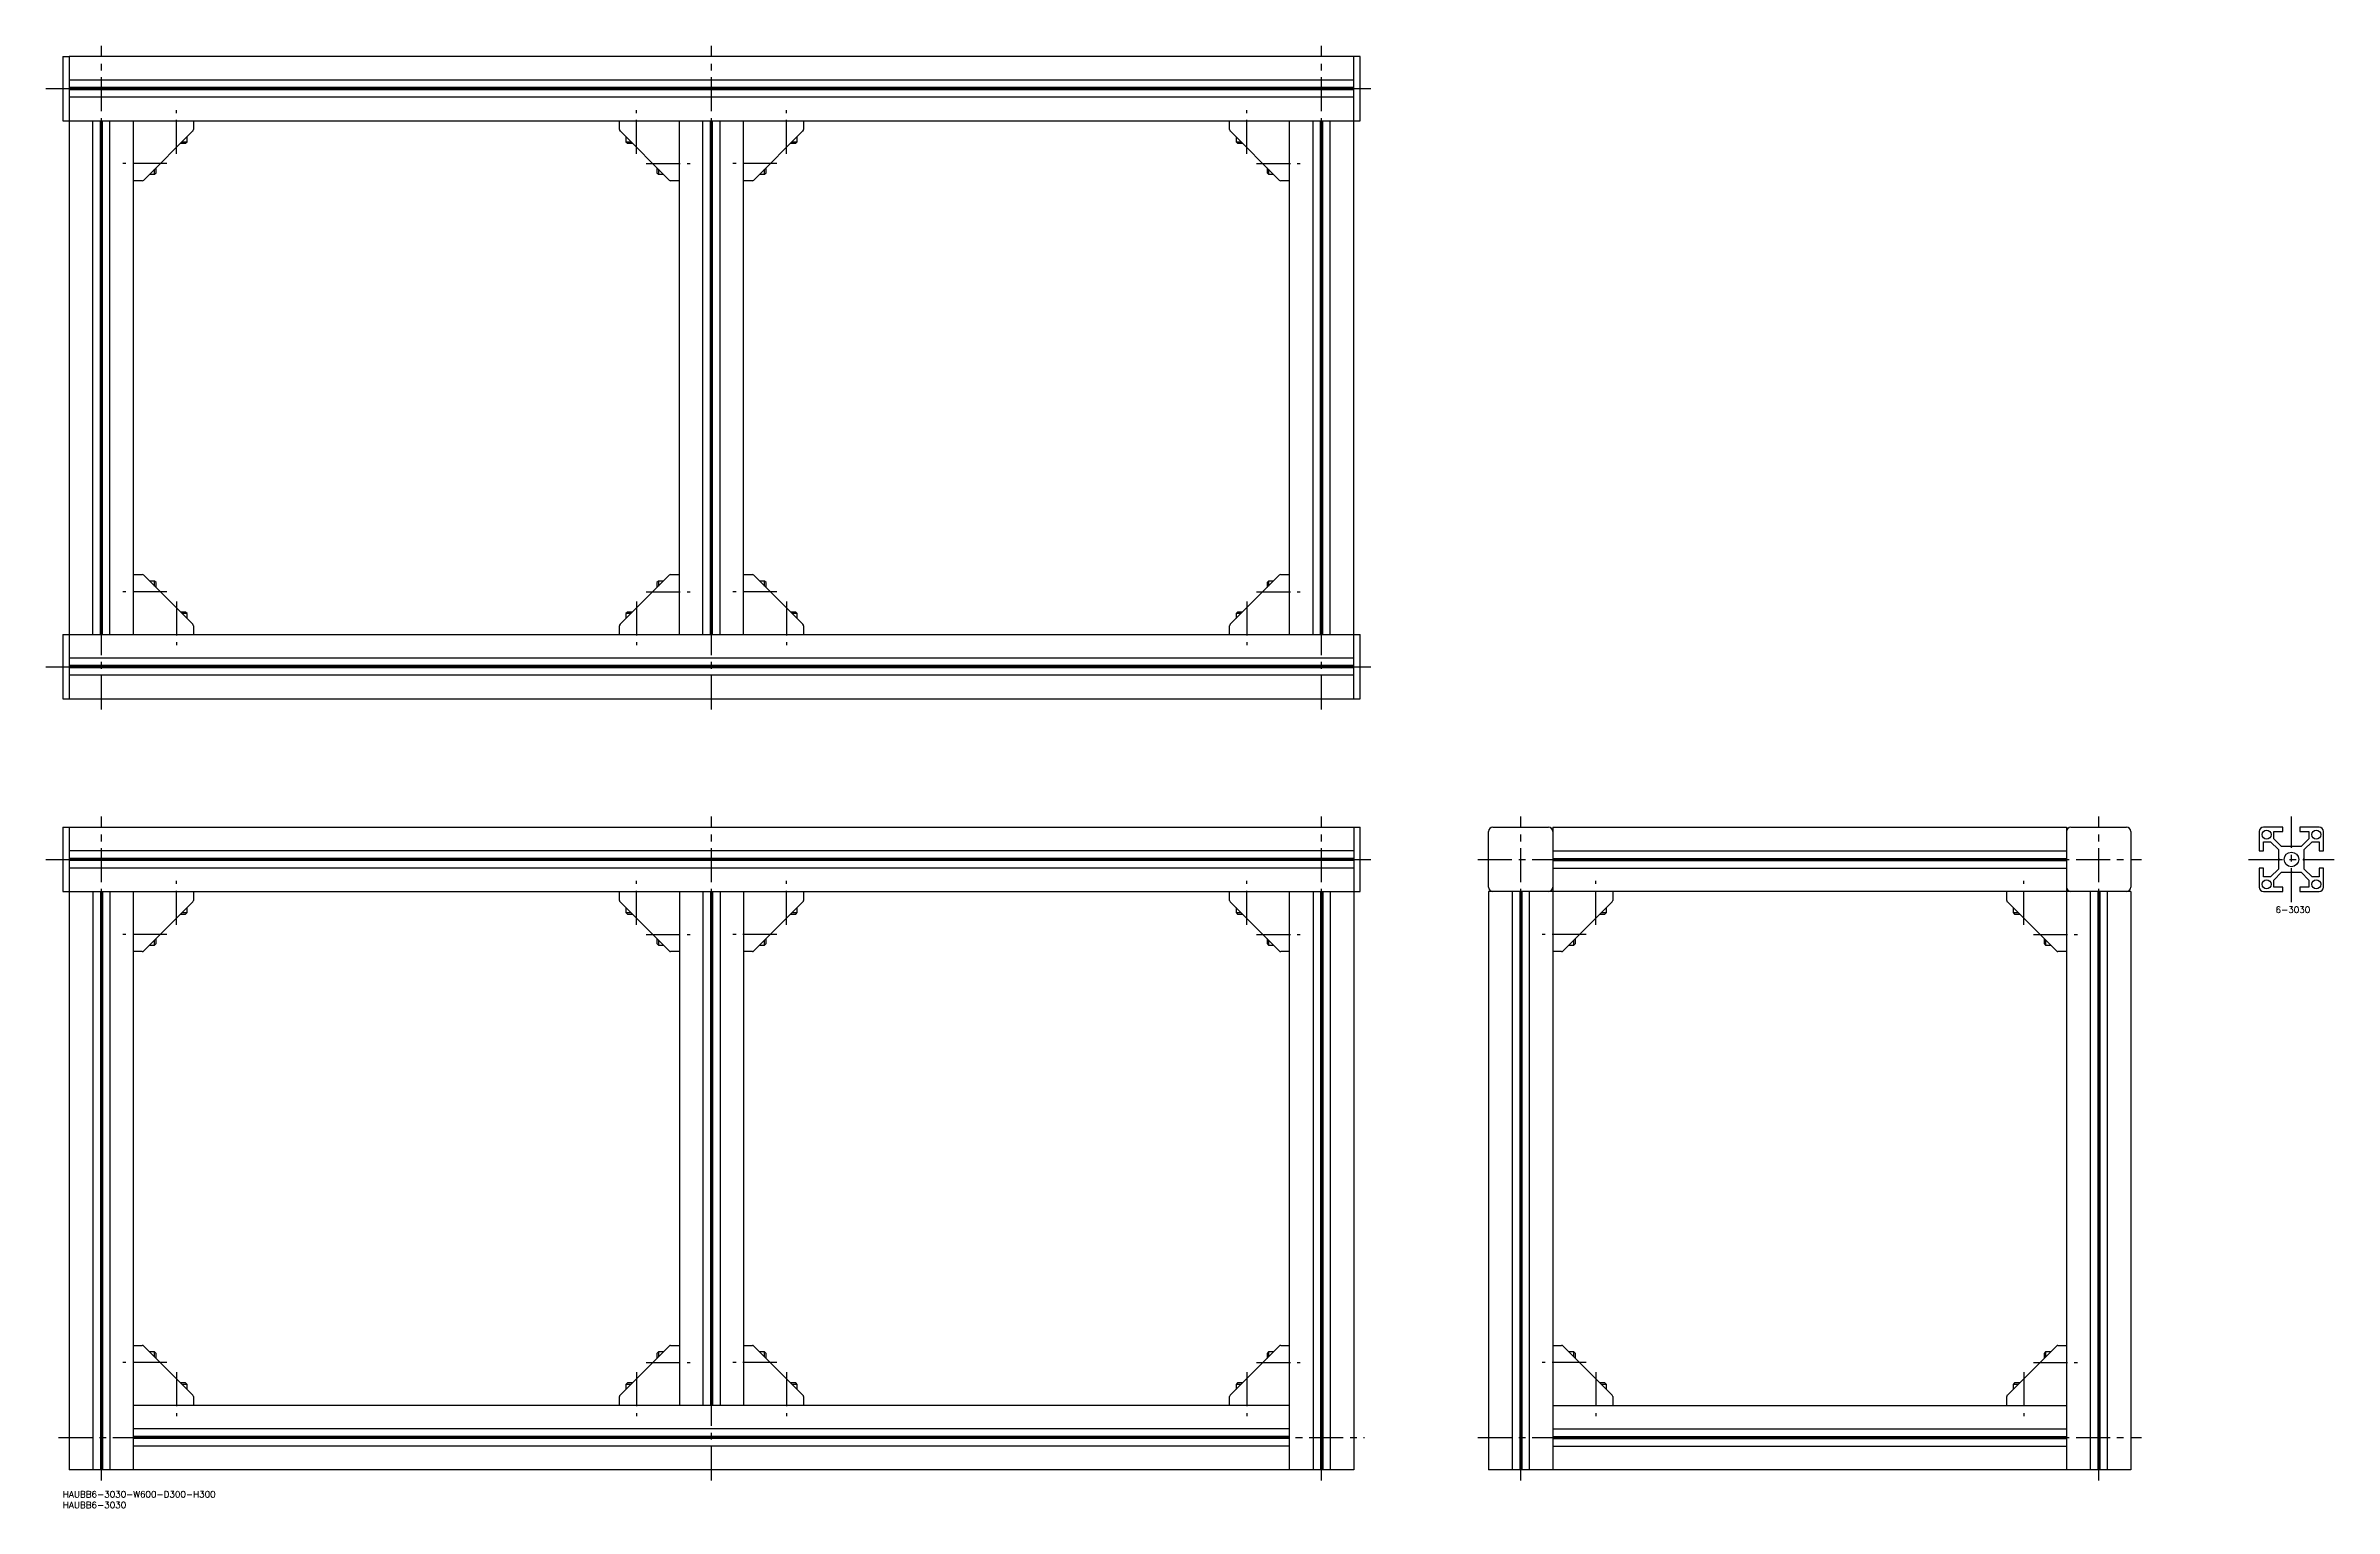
# Model space of a CAD drawing. Extents: x -8 to 1061, y -8 to 675.
import ezdxf

# ---------------------------------------------------------------- set-up
doc = ezdxf.new("R2010")
doc.units = 0
doc.header["$LTSCALE"] = 0.5
doc.linetypes.add('CENTER', pattern=[50.8, 31.75, -6.35, 6.35, -6.35])
for name, color, linetype in [('MSM_CENTER', 1, 'CENTER'), ('MSM_CONTINUOUS', 7, 'CONTINUOUS'), ('MSM_PART_NUMBER', 7, 'CONTINUOUS')]:
    doc.layers.add(name, color=color, linetype=linetype)
doc.styles.get("Standard").update_dxf_attribs({"font": 'txt.shx', "height": 3, "bigfont": 'bigfont.shx'})

# ---------------------------------------------------------------- blocks, each defined once
blk = doc.blocks.new('*U8')
at = {"layer": 'MSM_PART_NUMBER'}
blk.add_text('HAUBB6-3030-W600-D300-H300', height=3, dxfattribs=at).set_placement((0, -3))
blk = doc.blocks.new('*U9')
at = {"layer": 'MSM_PART_NUMBER'}
blk.add_text('HAUBB6-3030', height=3, dxfattribs=at).set_placement((0, -8))
blk = doc.blocks.new('*U10')
at = {"layer": 'MSM_PART_NUMBER'}
blk.add_text('6-3030', height=3, dxfattribs=at).set_placement((1033.6, 270))

msp = doc.modelspace()

# ---------------------------------------------------------------- linework, layer by layer
at = {"layer": 'MSM_CENTER'}
for p, q in [((18, 365), (18, 675)), ((303, 365), (303, 675)), ((588, 365), (588, 675)), ((-8, 655), (611, 655)), ((53, 624.5), (53, 645)), ((268, 624.5), (268, 645)), ((338, 624.5), (338, 645)), ((553, 624.5), (553, 645)), ((48.5, 620), (28, 620)), ((272.5, 620), (293, 620)), ((333.5, 620), (313, 620)), ((557.5, 620), (578, 620)), ((48.5, 420), (28, 420)), ((272.5, 420), (293, 420)), ((333.5, 420), (313, 420)), ((557.5, 420), (578, 420)), ((53, 415.5), (53, 395)), ((268, 415.5), (268, 395)), ((338, 415.5), (338, 395)), ((553, 415.5), (553, 395)), ((-8, 385), (611, 385)), ((18, 5), (18, 315)), ((303, 5), (303, 315)), ((588, 5), (588, 315)), ((681, 5), (681, 315)), ((951, 5), (951, 315)), ((1041, 275), (1041, 315)), ((-8, 295), (611, 295)), ((661, 295), (971, 295)), ((1021, 295), (1061, 295)), ((53, 264.5), (53, 285)), ((268, 264.5), (268, 285)), ((338, 264.5), (338, 285)), ((553, 264.5), (553, 285)), ((716, 264.5), (716, 285)), ((916, 264.5), (916, 285)), ((48.5, 260), (28, 260)), ((272.5, 260), (293, 260)), ((333.5, 260), (313, 260)), ((557.5, 260), (578, 260)), ((711.5, 260), (691, 260)), ((920.5, 260), (941, 260)), ((48.5, 60), (28, 60)), ((53, 55.5), (53, 35)), ((268, 55.5), (268, 35)), ((272.5, 60), (293, 60)), ((333.5, 60), (313, 60)), ((338, 55.5), (338, 35)), ((553, 55.5), (553, 35)), ((557.5, 60), (578, 60)), ((711.5, 60), (691, 60)), ((716, 55.5), (716, 35)), ((916, 55.5), (916, 35)), ((920.5, 60), (941, 60)), ((-2, 25), (608, 25)), ((661, 25), (971, 25))]:
    msp.add_line(p, q, dxfattribs=at)
at = {"layer": 'MSM_CONTINUOUS'}
for p, q in [((0, 670), (3, 670)), ((0, 670), (0, 640)), ((3, 670), (3, 370)), ((606, 670), (3, 670)), ((603, 370), (603, 670)), ((606, 640), (606, 670)), ((603, 659), (3, 659)), ((603, 655.5), (3, 655.5)), ((603, 655), (3, 655)), ((603, 654.5), (3, 654.5)), ((603, 651), (3, 651)), ((0, 640), (606, 640)), ((14, 400), (14, 640)), ((17.5, 400), (17.5, 640)), ((18, 400), (18, 640)), ((18.5, 400), (18.5, 640)), ((22, 400), (22, 640)), ((33, 400), (33, 640)), ((60.7, 635.2), (37.8, 612.3)), ((58, 630.2), (58, 632.5)), ((61, 640), (61, 635.9)), ((260, 635.9), (260, 640)), ((283.2, 612.3), (260.3, 635.2)), ((263, 632.5), (263, 630.2)), ((288, 400), (288, 640)), ((299, 400), (299, 640)), ((302.5, 400), (302.5, 640)), ((303, 400), (303, 640)), ((303.5, 400), (303.5, 640)), ((307, 400), (307, 640)), ((318, 400), (318, 640)), ((345.7, 635.2), (322.8, 612.3)), ((343, 630.2), (343, 632.5)), ((346, 640), (346, 635.9)), ((545, 635.9), (545, 640)), ((568.2, 612.3), (545.3, 635.2)), ((548, 632.5), (548, 630.2)), ((573, 400), (573, 640)), ((584, 400), (584, 640)), ((587.5, 400), (587.5, 640)), ((588, 400), (588, 640)), ((588.5, 400), (588.5, 640)), ((592, 400), (592, 640)), ((55, 629.5), (57.3, 629.5)), ((55.7, 630.2), (58, 630.2)), ((57.3, 629.5), (58, 630.2)), ((263, 630.2), (263.7, 629.5)), ((263, 630.2), (265.3, 630.2)), ((263.7, 629.5), (266, 629.5)), ((340, 629.5), (342.3, 629.5)), ((340.7, 630.2), (343, 630.2)), ((342.3, 629.5), (343, 630.2)), ((548, 630.2), (548.7, 629.5)), ((548, 630.2), (550.3, 630.2)), ((548.7, 629.5), (551, 629.5)), ((37.1, 612), (33, 612)), ((40.5, 615), (42.8, 615)), ((42.8, 615), (42.8, 617.3)), ((42.8, 615), (43.5, 615.7)), ((43.5, 615.7), (43.5, 618)), ((277.5, 618), (277.5, 615.7)), ((277.5, 615.7), (278.2, 615)), ((278.2, 617.3), (278.2, 615)), ((278.2, 615), (280.5, 615)), ((288, 612), (283.9, 612)), ((322.1, 612), (318, 612)), ((325.5, 615), (327.8, 615)), ((327.8, 615), (327.8, 617.3)), ((327.8, 615), (328.5, 615.7)), ((328.5, 615.7), (328.5, 618)), ((562.5, 618), (562.5, 615.7)), ((562.5, 615.7), (563.2, 615)), ((563.2, 617.3), (563.2, 615)), ((563.2, 615), (565.5, 615)), ((573, 612), (568.9, 612)), ((33, 428), (37.1, 428)), ((37.8, 427.7), (60.7, 404.8)), ((260.3, 404.8), (283.2, 427.7)), ((283.9, 428), (288, 428)), ((318, 428), (322.1, 428)), ((322.8, 427.7), (345.7, 404.8)), ((545.3, 404.8), (568.2, 427.7)), ((568.9, 428), (573, 428)), ((42.8, 425), (40.5, 425)), ((43.5, 424.3), (42.8, 425)), ((42.8, 422.7), (42.8, 425)), ((43.5, 422), (43.5, 424.3)), ((278.2, 425), (277.5, 424.3)), ((277.5, 424.3), (277.5, 422)), ((280.5, 425), (278.2, 425)), ((278.2, 425), (278.2, 422.7)), ((327.8, 425), (325.5, 425)), ((328.5, 424.3), (327.8, 425)), ((327.8, 422.7), (327.8, 425)), ((328.5, 422), (328.5, 424.3)), ((563.2, 425), (562.5, 424.3)), ((562.5, 424.3), (562.5, 422)), ((565.5, 425), (563.2, 425)), ((563.2, 425), (563.2, 422.7)), ((57.3, 410.5), (55, 410.5)), ((58, 409.8), (55.7, 409.8)), ((58, 409.8), (57.3, 410.5)), ((58, 407.5), (58, 409.8)), ((263.7, 410.5), (263, 409.8)), ((263, 409.8), (263, 407.5)), ((265.3, 409.8), (263, 409.8)), ((266, 410.5), (263.7, 410.5)), ((342.3, 410.5), (340, 410.5)), ((343, 409.8), (340.7, 409.8)), ((343, 409.8), (342.3, 410.5)), ((343, 407.5), (343, 409.8)), ((548.7, 410.5), (548, 409.8)), ((548, 409.8), (548, 407.5)), ((550.3, 409.8), (548, 409.8)), ((551, 410.5), (548.7, 410.5)), ((0, 400), (0, 370)), ((0, 400), (606, 400)), ((61, 404.1), (61, 400)), ((260, 400), (260, 404.1)), ((346, 404.1), (346, 400)), ((545, 400), (545, 404.1)), ((606, 370), (606, 400)), ((603, 389), (3, 389)), ((603, 385.5), (3, 385.5)), ((603, 385), (3, 385)), ((603, 384.5), (3, 384.5)), ((603, 381), (3, 381)), ((0, 370), (606, 370)), ((0, 310), (0, 280)), ((0, 310), (606, 310)), ((3, 310), (3, 10)), ((603, 310), (603, 10)), ((606, 280), (606, 310)), ((666, 282), (666, 308)), ((668, 310), (694, 310)), ((696, 310), (696, 10)), ((696, 310), (936, 310)), ((936, 310), (936, 10)), ((938, 310), (964, 310)), ((966, 308), (966, 282)), ((1026, 308), (1026, 299)), ((1037, 310), (1028, 310)), ((1028, 299), (1028, 303.2)), ((1028, 303.2), (1031.3, 303.2)), ((1031.3, 303.2), (1035, 299.6)), ((1032.8, 308), (1037, 308)), ((1032.8, 304.7), (1032.8, 308)), ((1036.4, 301), (1032.8, 304.7)), ((1035, 299.6), (1035, 295.5)), ((1040.5, 301), (1036.4, 301)), ((1037, 308), (1037, 310)), ((1041, 300.7), (1040.5, 301)), ((1041.5, 301), (1041, 300.7)), ((1045.6, 301), (1041.5, 301)), ((1054, 310), (1045, 310)), ((1045, 310), (1045, 308)), ((1045, 308), (1049.2, 308)), ((1049.2, 304.7), (1045.6, 301)), ((1047, 299.6), (1050.7, 303.2)), ((1047, 295.5), (1047, 299.6)), ((1049.2, 308), (1049.2, 304.7)), ((1050.7, 303.2), (1054, 303.2)), ((1054, 303.2), (1054, 299)), ((1056, 299), (1056, 308)), ((603, 299), (3, 299)), ((603, 295.5), (3, 295.5)), ((603, 295), (3, 295)), ((603, 294.5), (3, 294.5)), ((603, 291), (3, 291)), ((696, 299), (936, 299)), ((696, 295.5), (936, 295.5)), ((696, 295), (936, 295)), ((696, 294.5), (936, 294.5)), ((696, 291), (936, 291)), ((1026, 299), (1028, 299)), ((1028, 291), (1026, 291)), ((1026, 291), (1026, 282)), ((1028, 286.8), (1028, 291)), ((1035, 290.4), (1031.3, 286.8)), ((1032.8, 285.3), (1036.4, 289)), ((1035, 295.5), (1035.3, 295)), ((1035.3, 295), (1035, 294.5)), ((1035, 294.5), (1035, 290.4)), ((1036.4, 289), (1040.5, 289)), ((1040.5, 289), (1041, 289.3)), ((1041, 289.3), (1041.5, 289)), ((1041.5, 289), (1045.6, 289)), ((1045.6, 289), (1049.2, 285.3)), ((1046.7, 295), (1047, 295.5)), ((1047, 294.5), (1046.7, 295)), ((1047, 290.4), (1047, 294.5)), ((1050.7, 286.8), (1047, 290.4)), ((1054, 299), (1056, 299)), ((1056, 291), (1054, 291)), ((1054, 291), (1054, 286.8)), ((1056, 282), (1056, 291)), ((0, 280), (606, 280)), ((14, 280), (14, 10)), ((17.5, 280), (17.5, 10)), ((18, 280), (18, 10)), ((18.5, 280), (18.5, 10)), ((22, 280), (22, 10)), ((33, 10), (33, 280)), ((61, 280), (61, 275.9)), ((260, 275.9), (260, 280)), ((288, 280), (288, 40)), ((299, 280), (299, 40)), ((302.5, 280), (302.5, 40)), ((303, 280), (303, 40)), ((303.5, 280), (303.5, 40)), ((307, 280), (307, 40)), ((318, 280), (318, 40)), ((346, 280), (346, 275.9)), ((545, 275.9), (545, 280)), ((573, 10), (573, 280)), ((584, 280), (584, 10)), ((587.5, 280), (587.5, 10)), ((588, 280), (588, 10)), ((588.5, 280), (588.5, 10)), ((592, 280), (592, 10)), ((966, 280), (666, 280)), ((666, 280), (666, 10)), ((677, 280), (677, 10)), ((680.5, 280), (680.5, 10)), ((681, 280), (681, 10)), ((681.5, 280), (681.5, 10)), ((685, 280), (685, 10)), ((724, 280), (724, 275.9)), ((908, 275.9), (908, 280)), ((947, 280), (947, 10)), ((950.5, 280), (950.5, 10)), ((951, 280), (951, 10)), ((951.5, 280), (951.5, 10)), ((955, 280), (955, 10)), ((966, 280), (966, 10)), ((1031.3, 286.8), (1028, 286.8)), ((1028, 280), (1037, 280)), ((1032.8, 282), (1032.8, 285.3)), ((1037, 282), (1032.8, 282)), ((1037, 280), (1037, 282)), ((1049.2, 282), (1045, 282)), ((1045, 282), (1045, 280)), ((1045, 280), (1054, 280)), ((1049.2, 285.3), (1049.2, 282)), ((1054, 286.8), (1050.7, 286.8)), ((60.7, 275.2), (37.8, 252.3)), ((55, 269.5), (57.3, 269.5)), ((55.7, 270.2), (58, 270.2)), ((57.3, 269.5), (58, 270.2)), ((58, 270.2), (58, 272.5)), ((283.2, 252.3), (260.3, 275.2)), ((263, 272.5), (263, 270.2)), ((263, 270.2), (263.7, 269.5)), ((263, 270.2), (265.3, 270.2)), ((263.7, 269.5), (266, 269.5)), ((345.7, 275.2), (322.8, 252.3)), ((340, 269.5), (342.3, 269.5)), ((340.7, 270.2), (343, 270.2)), ((342.3, 269.5), (343, 270.2)), ((343, 270.2), (343, 272.5)), ((568.2, 252.3), (545.3, 275.2)), ((548, 272.5), (548, 270.2)), ((548, 270.2), (548.7, 269.5)), ((548, 270.2), (550.3, 270.2)), ((548.7, 269.5), (551, 269.5)), ((723.7, 275.2), (700.8, 252.3)), ((718, 269.5), (720.3, 269.5)), ((718.7, 270.2), (721, 270.2)), ((720.3, 269.5), (721, 270.2)), ((721, 270.2), (721, 272.5)), ((931.2, 252.3), (908.3, 275.2)), ((911, 272.5), (911, 270.2)), ((911, 270.2), (911.7, 269.5)), ((911, 270.2), (913.3, 270.2)), ((911.7, 269.5), (914, 269.5)), ((42.8, 255), (42.8, 257.3)), ((43.5, 255.7), (43.5, 258)), ((277.5, 258), (277.5, 255.7)), ((278.2, 257.3), (278.2, 255)), ((327.8, 255), (327.8, 257.3)), ((328.5, 255.7), (328.5, 258)), ((562.5, 258), (562.5, 255.7)), ((563.2, 257.3), (563.2, 255)), ((705.8, 255), (705.8, 257.3)), ((706.5, 255.7), (706.5, 258)), ((925.5, 258), (925.5, 255.7)), ((926.2, 257.3), (926.2, 255)), ((37.1, 252), (33, 252)), ((40.5, 255), (42.8, 255)), ((42.8, 255), (43.5, 255.7)), ((277.5, 255.7), (278.2, 255)), ((278.2, 255), (280.5, 255)), ((288, 252), (283.9, 252)), ((322.1, 252), (318, 252)), ((325.5, 255), (327.8, 255)), ((327.8, 255), (328.5, 255.7)), ((562.5, 255.7), (563.2, 255)), ((563.2, 255), (565.5, 255)), ((573, 252), (568.9, 252)), ((700.1, 252), (696, 252)), ((703.5, 255), (705.8, 255)), ((705.8, 255), (706.5, 255.7)), ((925.5, 255.7), (926.2, 255)), ((926.2, 255), (928.5, 255)), ((936, 252), (931.9, 252)), ((33, 68), (37.1, 68)), ((37.8, 67.7), (60.7, 44.8)), ((42.8, 65), (40.5, 65)), ((43.5, 64.3), (42.8, 65)), ((42.8, 62.7), (42.8, 65)), ((43.5, 62), (43.5, 64.3)), ((260.3, 44.8), (283.2, 67.7)), ((278.2, 65), (277.5, 64.3)), ((277.5, 64.3), (277.5, 62)), ((280.5, 65), (278.2, 65)), ((278.2, 65), (278.2, 62.7)), ((283.9, 68), (288, 68)), ((318, 68), (322.1, 68)), ((322.8, 67.7), (345.7, 44.8)), ((327.8, 65), (325.5, 65)), ((328.5, 64.3), (327.8, 65)), ((327.8, 62.7), (327.8, 65)), ((328.5, 62), (328.5, 64.3)), ((545.3, 44.8), (568.2, 67.7)), ((563.2, 65), (562.5, 64.3)), ((562.5, 64.3), (562.5, 62)), ((565.5, 65), (563.2, 65)), ((563.2, 65), (563.2, 62.7)), ((568.9, 68), (573, 68)), ((696, 68), (700.1, 68)), ((700.8, 67.7), (723.7, 44.8)), ((705.8, 65), (703.5, 65)), ((706.5, 64.3), (705.8, 65)), ((705.8, 62.7), (705.8, 65)), ((706.5, 62), (706.5, 64.3)), ((908.3, 44.8), (931.2, 67.7)), ((926.2, 65), (925.5, 64.3)), ((925.5, 64.3), (925.5, 62)), ((928.5, 65), (926.2, 65)), ((926.2, 65), (926.2, 62.7)), ((931.9, 68), (936, 68)), ((57.3, 50.5), (55, 50.5)), ((58, 49.8), (55.7, 49.8)), ((58, 49.8), (57.3, 50.5)), ((58, 47.5), (58, 49.8)), ((61, 44.1), (61, 40)), ((260, 40), (260, 44.1)), ((263.7, 50.5), (263, 49.8)), ((263, 49.8), (263, 47.5)), ((265.3, 49.8), (263, 49.8)), ((266, 50.5), (263.7, 50.5)), ((342.3, 50.5), (340, 50.5)), ((343, 49.8), (340.7, 49.8)), ((343, 49.8), (342.3, 50.5)), ((343, 47.5), (343, 49.8)), ((346, 44.1), (346, 40)), ((545, 40), (545, 44.1)), ((548.7, 50.5), (548, 49.8)), ((548, 49.8), (548, 47.5)), ((550.3, 49.8), (548, 49.8)), ((551, 50.5), (548.7, 50.5)), ((720.3, 50.5), (718, 50.5)), ((721, 49.8), (718.7, 49.8)), ((721, 49.8), (720.3, 50.5)), ((721, 47.5), (721, 49.8)), ((724, 44.1), (724, 40)), ((908, 40), (908, 44.1)), ((911.7, 50.5), (911, 49.8)), ((911, 49.8), (911, 47.5)), ((913.3, 49.8), (911, 49.8)), ((914, 50.5), (911.7, 50.5)), ((573, 40), (33, 40)), ((696, 40), (936, 40)), ((573, 29), (33, 29)), ((573, 25.5), (33, 25.5)), ((573, 25), (33, 25)), ((573, 24.5), (33, 24.5)), ((696, 29), (936, 29)), ((696, 25.5), (936, 25.5)), ((696, 25), (936, 25)), ((696, 24.5), (936, 24.5)), ((573, 21), (33, 21)), ((696, 21), (936, 21)), ((33, 10), (3, 10)), ((603, 10), (33, 10)), ((966, 10), (666, 10))]:
    msp.add_line(p, q, dxfattribs=at)
for centre, radius in [((1029.4, 306.6), 2.1), ((1052.6, 306.6), 2.1), ((1041, 295), 3.4), ((1029.4, 283.4), 2.1), ((1052.6, 283.4), 2.1)]:
    msp.add_circle(centre, radius, dxfattribs=at)
for centre, radius, start, end in [((60, 635.9), 1, 315, 0), ((261, 635.9), 1, 180, 225), ((345, 635.9), 1, 315, 0), ((546, 635.9), 1, 180, 225), ((37.1, 613), 1, 270, 315), ((283.9, 613), 1, 225, 270), ((322.1, 613), 1, 270, 315), ((568.9, 613), 1, 225, 270), ((37.1, 427), 1, 45, 90), ((283.9, 427), 1, 90, 135), ((322.1, 427), 1, 45, 90), ((568.9, 427), 1, 90, 135), ((60, 404.1), 1, 0, 45), ((261, 404.1), 1, 135, 180), ((345, 404.1), 1, 0, 45), ((546, 404.1), 1, 135, 180), ((668, 308), 2, 90, 180), ((694, 308), 2, 0, 90), ((938, 308), 2, 90, 180), ((964, 308), 2, 0, 90), ((1028, 308), 2, 90, 180), ((1054, 308), 2, 0, 90), ((668, 282), 2, 180, 270), ((694, 282), 2, 270, 0), ((938, 282), 2, 180, 270), ((964, 282), 2, 270, 0), ((1028, 282), 2, 180, 270), ((1054, 282), 2, 270, 0), ((60, 275.9), 1, 315, 0), ((261, 275.9), 1, 180, 225), ((345, 275.9), 1, 315, 0), ((546, 275.9), 1, 180, 225), ((723, 275.9), 1, 315, 0), ((909, 275.9), 1, 180, 225), ((37.1, 253), 1, 270, 315), ((283.9, 253), 1, 225, 270), ((322.1, 253), 1, 270, 315), ((568.9, 253), 1, 225, 270), ((700.1, 253), 1, 270, 315), ((931.9, 253), 1, 225, 270), ((37.1, 67), 1, 45, 90), ((283.9, 67), 1, 90, 135), ((322.1, 67), 1, 45, 90), ((568.9, 67), 1, 90, 135), ((700.1, 67), 1, 45, 90), ((931.9, 67), 1, 90, 135), ((60, 44.1), 1, 0, 45), ((261, 44.1), 1, 135, 180), ((345, 44.1), 1, 0, 45), ((546, 44.1), 1, 135, 180), ((723, 44.1), 1, 0, 45), ((909, 44.1), 1, 135, 180)]:
    msp.add_arc(centre, radius, start, end, dxfattribs=at)

# ---------------------------------------------------------------- block references
for name in ['*U10', '*U8', '*U9']:
    msp.add_blockref(name, (0, 0), dxfattribs=at)

doc.saveas('drawing.dxf')
